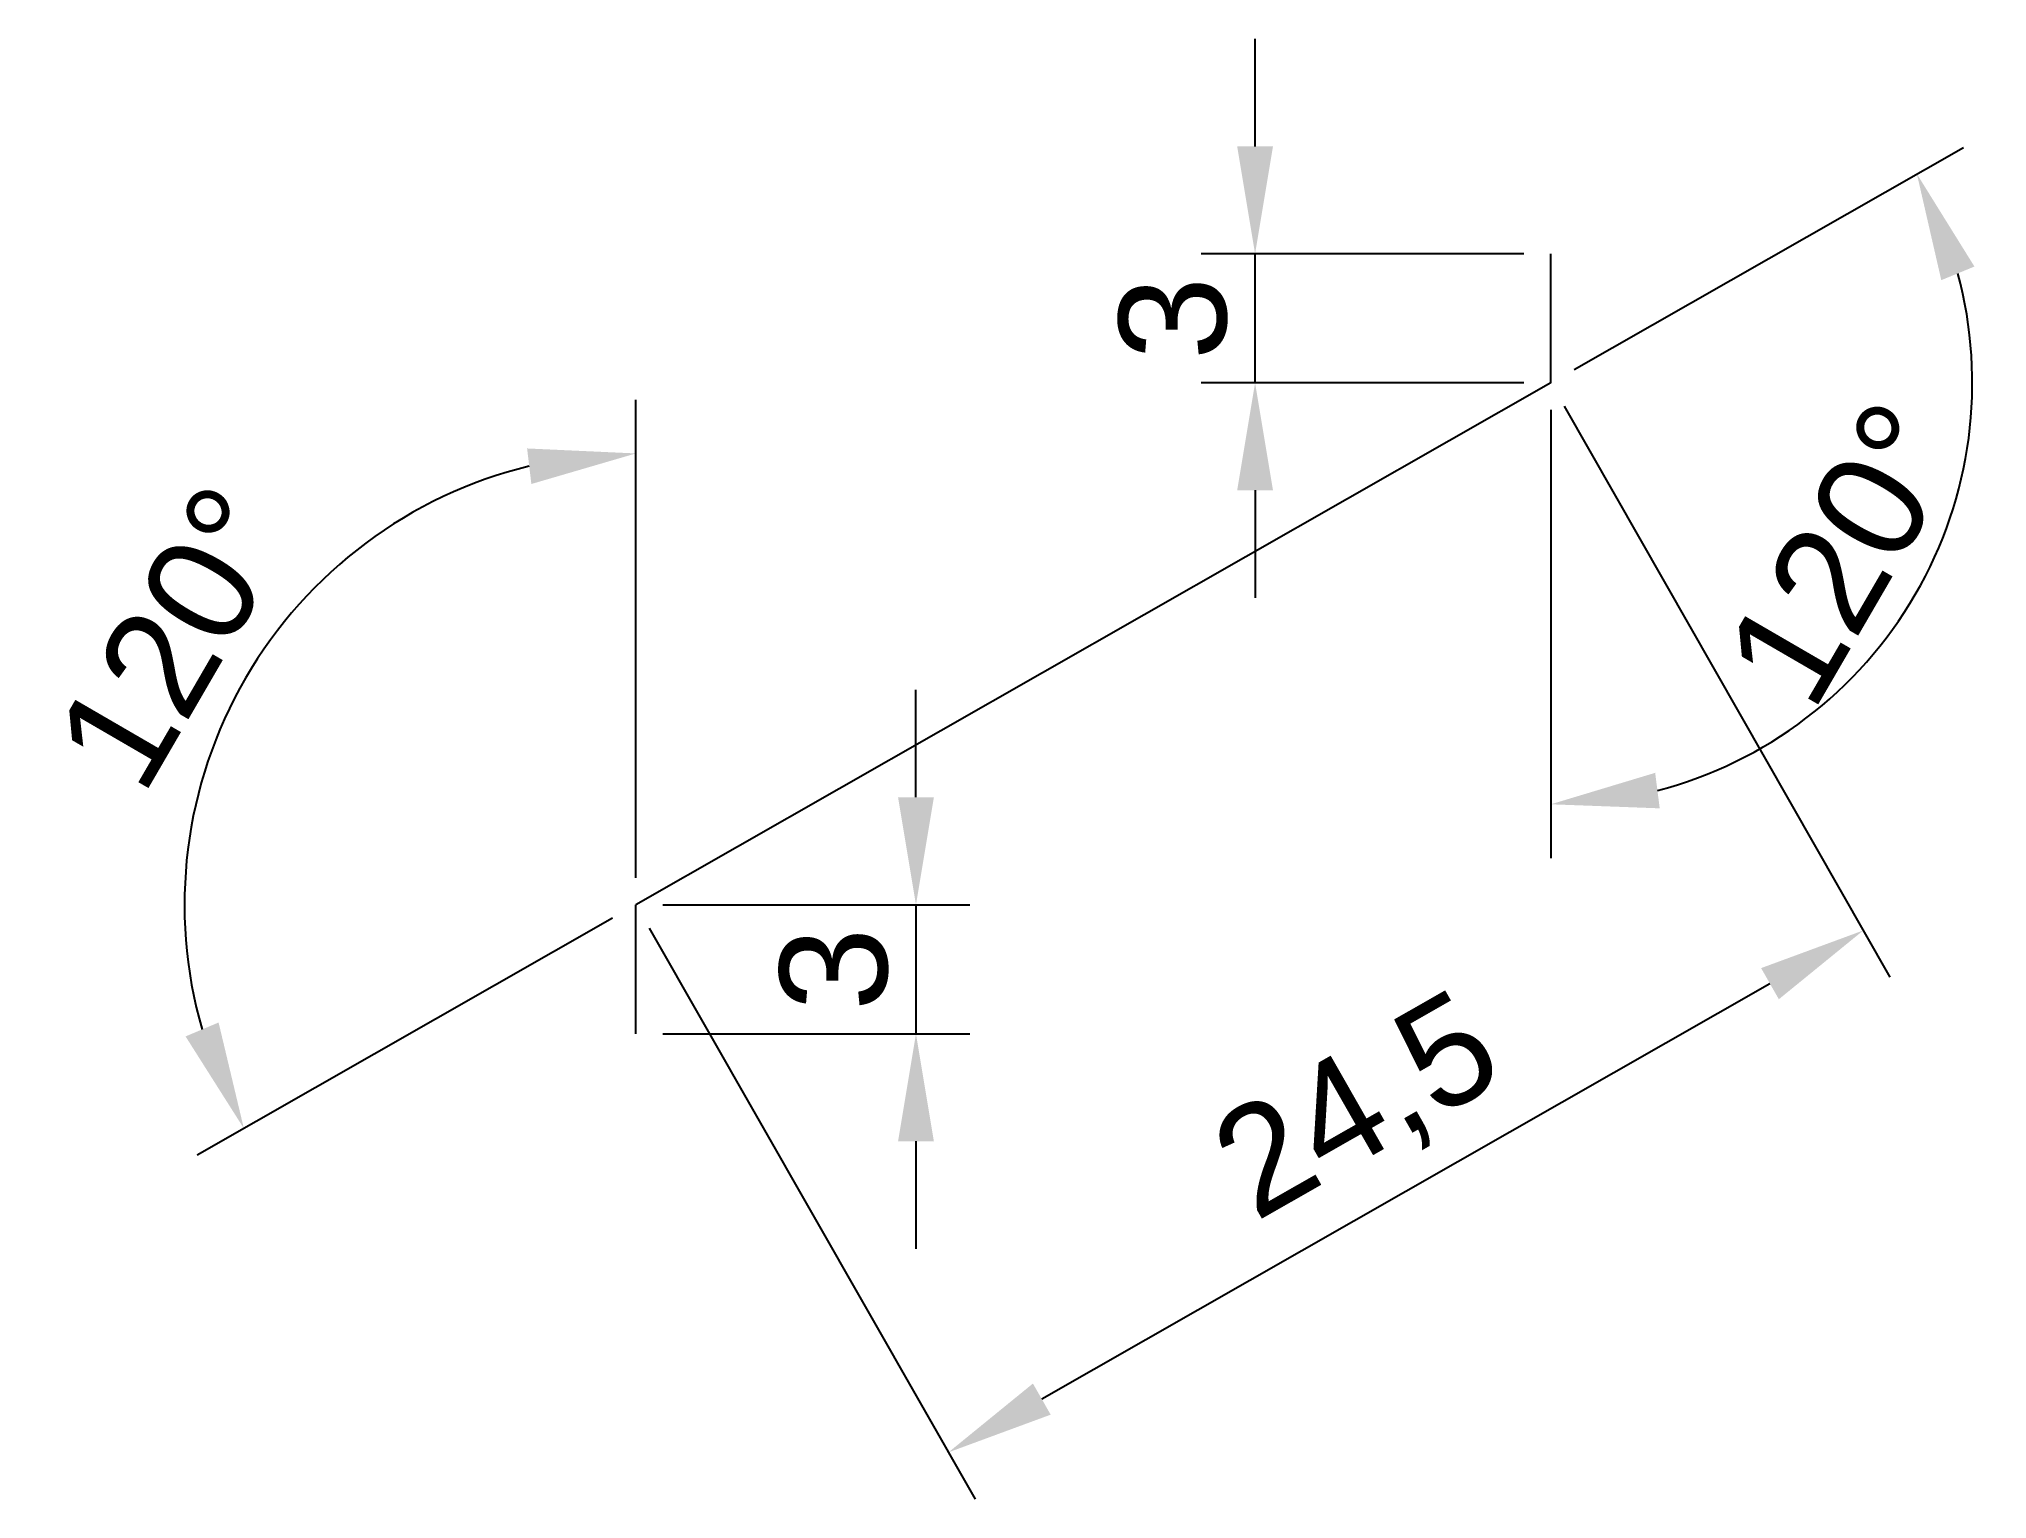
# Model space of a CAD drawing. Header units: millimetres. Extents: x 100.1 to 145.4, y 222.4 to 256.4.
import ezdxf

# ---------------------------------------------------------------- set-up
doc = ezdxf.new("R2010")
doc.units = ezdxf.units.MM
doc.layers.add('Capa1', color=2, linetype='Continuous')
doc.styles.get("Standard").update_dxf_attribs({"font": 'arial.ttf'})
doc.dimstyles.new('ISO-25', dxfattribs={"dimtxt": 2.5, "dimasz": 2.5, "dimexe": 1.25, "dimexo": 0.625, "dimtad": 1, "dimtxsty": 'Standard', "dimcen": 2.5, "dimadec": 0, "dimazin": 0, "dimtfac": 1, "dimtmove": 0, "dimatfit": 3, "dimfxl": 1, "dimarcsym": 0})

# ---------------------------------------------------------------- blocks, each defined once
blk = doc.blocks.new('*D19')
at = {"layer": 'Capa1', "color": 0, "lineweight": -2, "transparency": 16777216}
for p, q in [((135.801, 248.706), (144.859, 253.874)), ((135.258, 247.771), (135.258, 237.342))]:
    blk.add_line(p, q, dxfattribs=at)
blk.add_arc((135.258, 248.396), 9.804, 284.6501, 15.0585, dxfattribs=at)
at = {"layer": 'Capa1', "color": 0, "transparency": 16777216}
for points in [[(144.34, 250.785), (145.111, 251.102), (143.773, 253.255)], [(137.791, 238.498), (137.685, 239.324), (135.258, 238.592)]]:
    blk.add_solid(points, dxfattribs=at)
at = {"layer": 'Capa1', "color": 0, "transparency": 16777216, "insert": (142.092, 244.428), "char_height": 2.5, "attachment_point": 5, "rotation": 59.8543}
blk.add_mtext('120°', dxfattribs=at)
blk = doc.blocks.new('*D20')
at = {"layer": 'Capa1', "color": 0, "lineweight": -2, "transparency": 16777216}
for p, q in [((113.978, 236.879), (113.978, 248.004)), ((113.436, 235.945), (103.773, 230.431))]:
    blk.add_line(p, q, dxfattribs=at)
blk.add_arc((113.978, 236.254), 10.5, 103.6746, 196.034, dxfattribs=at)
at = {"layer": 'Capa1', "color": 0, "transparency": 16777216}
for points in [[(111.447, 246.87), (111.546, 246.043), (113.978, 246.754)], [(104.271, 233.516), (103.503, 233.192), (104.859, 231.051)]]:
    blk.add_solid(points, dxfattribs=at)
at = {"layer": 'Capa1', "color": 0, "transparency": 16777216, "insert": (103.254, 242.482), "char_height": 2.5, "attachment_point": 5, "rotation": 59.8543}
blk.add_mtext('120°', dxfattribs=at)
blk = doc.blocks.new('*D21')
at = {"layer": 'Capa1', "color": 0, "lineweight": -2, "transparency": 16777216}
for p, q in [((120.492, 238.754), (120.492, 241.254)), ((114.603, 236.254), (121.742, 236.254)), ((120.492, 236.254), (120.492, 233.254)), ((114.603, 233.254), (121.742, 233.254)), ((120.492, 230.754), (120.492, 228.254))]:
    blk.add_line(p, q, dxfattribs=at)
at = {"layer": 'Capa1', "color": 0, "transparency": 16777216}
for points in [[(120.075, 238.754), (120.908, 238.754), (120.492, 236.254)], [(120.075, 230.754), (120.908, 230.754), (120.492, 233.254)]]:
    blk.add_solid(points, dxfattribs=at)
at = {"layer": 'Capa1', "color": 0, "transparency": 16777216, "insert": (118.589, 234.754), "char_height": 2.5, "attachment_point": 5, "rotation": 90}
blk.add_mtext('3', dxfattribs=at)
blk = doc.blocks.new('*D22')
at = {"layer": 'Capa1', "color": 0, "lineweight": -2, "transparency": 16777216}
for p, q in [((128.379, 253.896), (128.379, 256.396)), ((134.633, 251.396), (127.129, 251.396)), ((128.379, 248.396), (128.379, 251.396)), ((134.633, 248.396), (127.129, 248.396)), ((128.379, 245.896), (128.379, 243.396))]:
    blk.add_line(p, q, dxfattribs=at)
at = {"layer": 'Capa1', "color": 0, "transparency": 16777216}
for points in [[(127.963, 253.896), (128.796, 253.896), (128.379, 251.396)], [(127.963, 245.896), (128.796, 245.896), (128.379, 248.396)]]:
    blk.add_solid(points, dxfattribs=at)
at = {"layer": 'Capa1', "color": 0, "transparency": 16777216, "insert": (126.477, 249.896), "char_height": 2.5, "attachment_point": 5, "rotation": 90}
blk.add_mtext('3', dxfattribs=at)
blk = doc.blocks.new('*D23')
at = {"layer": 'Capa1', "color": 0, "lineweight": -2, "transparency": 16777216}
for p, q in [((135.568, 247.853), (143.146, 234.572)), ((114.288, 235.711), (121.866, 222.43)), ((140.355, 234.419), (123.418, 224.755))]:
    blk.add_line(p, q, dxfattribs=at)
at = {"layer": 'Capa1', "color": 0, "transparency": 16777216}
for points in [[(140.149, 234.781), (140.562, 234.057), (142.527, 235.658)], [(123.212, 225.117), (123.625, 224.393), (121.247, 223.516)]]:
    blk.add_solid(points, dxfattribs=at)
at = {"layer": 'Capa1', "color": 0, "transparency": 16777216, "insert": (130.832, 231.434), "char_height": 2.5, "attachment_point": 5, "rotation": 29.7086}
blk.add_mtext('24,5', dxfattribs=at)

msp = doc.modelspace()

# ---------------------------------------------------------------- linework, layer by layer
for p, q in [((135.258, 248.396), (135.258, 251.396)), ((135.258, 248.396), (113.978, 236.254)), ((113.978, 233.254), (113.978, 236.254))]:
    msp.add_line(p, q)

# ---------------------------------------------------------------- dimensions: what is measured, and where the dimension line sits
at = {"layer": 'Capa1'}
for base, p1, p2, picture, middle in [((128.379, 251.396), (135.258, 248.396), (135.258, 251.396), '*D22', (126.477, 249.896)), ((120.492, 233.254), (113.978, 236.254), (113.978, 233.254), '*D21', (118.589, 234.754))]:
    dim = msp.add_linear_dim(base=base, p1=p1, p2=p2, angle=90, dimstyle='ISO-25', dxfattribs=at)
    dim.commit()
    dim.dimension.update_dxf_attribs({"geometry": picture, "text_midpoint": middle})
for base, line1, line2, picture, middle in [((141.547, 240.875), ((135.258, 248.396), (113.978, 236.254)), ((135.258, 248.396), (135.258, 251.396)), '*D19', (142.092, 244.428)), ((107.243, 244.309), ((113.978, 233.254), (113.978, 236.254)), ((135.258, 248.396), (113.978, 236.254)), '*D20', (103.254, 242.482))]:
    dim = msp.add_angular_dim_2l(base=base, line1=line1, line2=line2, dimstyle='ISO-25', dxfattribs=at)
    dim.commit()
    dim.dimension.update_dxf_attribs({"geometry": picture, "text_midpoint": middle})
dim = msp.add_aligned_dim(p1=(135.258, 248.396), p2=(113.978, 236.254), distance=14.666, dimstyle='ISO-25', dxfattribs=at)
dim.commit()
dim.dimension.update_dxf_attribs({"geometry": '*D23', "text_midpoint": (130.832, 231.434)})

doc.saveas('drawing.dxf')
